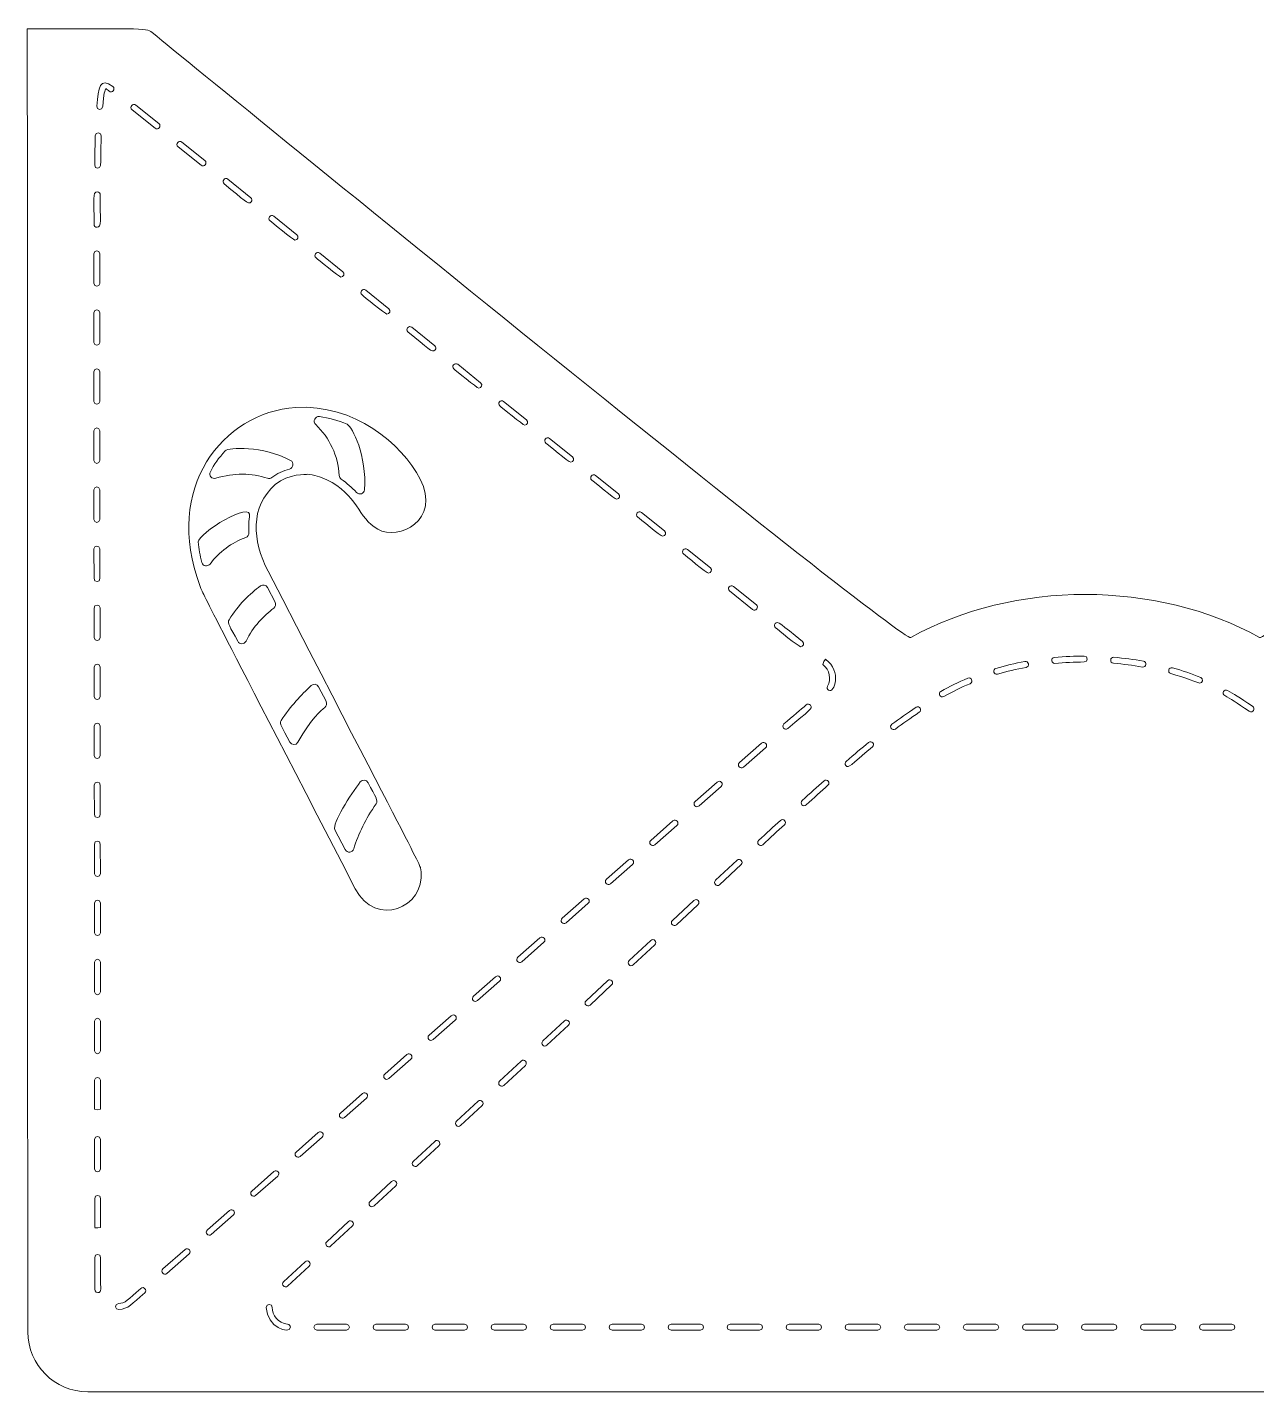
# Model space of a CAD drawing. Header units: inches. Extents: x 0.9 to 13, y 0.4 to 9.7.
# Drawn here: x 8.035 to 10.908, y 4.107 to 7.296 of the extents above; entities that cross this region are included whole.
import ezdxf

# ---------------------------------------------------------------- set-up
doc = ezdxf.new("R2010")
doc.units = ezdxf.units.IN
doc.header["$MEASUREMENT"] = 0
doc.layers.add('_U+0421_U+043B_U+043E_U+0439 1', color=7, linetype='Continuous')

msp = doc.modelspace()

# ---------------------------------------------------------------- linework, layer by layer
at = {"layer": '_U+0421_U+043B_U+043E_U+0439 1', "color": 12, "lineweight": 9, "true_color": 0xe30613}
msp.add_open_spline([(12.9785, 7.2925), (12.9785, 7.2925), (12.9778, 4.5053), (12.9773, 4.2468), (12.9772, 4.1695), (12.9145, 4.107), (12.8372, 4.107), (12.8372, 4.107), (8.1764, 4.107), (8.1764, 4.107), (8.0991, 4.107), (8.0365, 4.1695), (8.0363, 4.2468), (8.0359, 4.5053), (8.0352, 7.2925), (8.0352, 7.2925), (8.3223, 7.2925), (8.3118, 7.2962), (8.3299, 7.2815), (8.4927, 7.1487), (10.0772, 5.8572), (10.0998, 5.8699), (10.3395, 6.0042), (10.6751, 6.0039), (10.9144, 5.8699), (10.9371, 5.8572), (12.5216, 7.1487), (12.6844, 7.2815), (12.7026, 7.2963), (12.6925, 7.2925), (12.9785, 7.2925)], degree=3, knots=[0, 0, 0, 0, 1, 1, 1, 2, 2, 2, 3, 3, 3, 4, 4, 4, 5, 5, 5, 6, 6, 6, 7, 7, 7, 8, 8, 8, 9, 9, 9, 10, 10, 10, 10], dxfattribs=at)
at = {"layer": '_U+0421_U+043B_U+043E_U+0439 1', "color": 7, "lineweight": 9, "true_color": 0xffffff}
for points, knots in [([(8.1975, 7.1119), (8.1968, 7.1028), (8.2106, 7.1017), (8.2113, 7.1108), (8.2137, 7.1413), (8.2168, 7.1503), (8.2183, 7.153), (8.2202, 7.1519), (8.2246, 7.1483), (8.2263, 7.1469), (8.2334, 7.1411), (8.2422, 7.1519), (8.2351, 7.1576), (8.2052, 7.1817), (8.2009, 7.1556), (8.1975, 7.1119)], [0, 0, 0, 0, 1, 1, 1, 2, 2, 2, 3, 3, 3, 4, 4, 4, 5, 5, 5, 5]), ([(8.2888, 7.1144), (8.2817, 7.1201), (8.2729, 7.1093), (8.2801, 7.1036), (8.2801, 7.1036), (8.3338, 7.0603), (8.3338, 7.0603), (8.3409, 7.0545), (8.3497, 7.0654), (8.3425, 7.0711), (8.3425, 7.0711), (8.2888, 7.1144), (8.2888, 7.1144)], [0, 0, 0, 0, 1, 1, 1, 2, 2, 2, 3, 3, 3, 4, 4, 4, 4]), ([(8.1941, 7.0428), (8.1935, 7.0231), (8.193, 7.0002), (8.1926, 6.9738), (8.1924, 6.9646), (8.2063, 6.9644), (8.2065, 6.9736), (8.2069, 6.9999), (8.2074, 7.0227), (8.208, 7.0424), (8.2083, 7.0516), (8.1944, 7.052), (8.1941, 7.0428)], [0, 0, 0, 0, 1, 1, 1, 2, 2, 2, 3, 3, 3, 4, 4, 4, 4]), ([(8.4413, 6.9738), (8.4484, 6.968), (8.4571, 6.9788), (8.45, 6.9846), (8.45, 6.9846), (8.3963, 7.0278), (8.3963, 7.0278), (8.3891, 7.0336), (8.3804, 7.0228), (8.3875, 7.017), (8.3875, 7.017), (8.4413, 6.9738), (8.4413, 6.9738)], [0, 0, 0, 0, 1, 1, 1, 2, 2, 2, 3, 3, 3, 4, 4, 4, 4]), ([(8.5585, 6.8882), (8.5609, 6.8912), (8.5604, 6.8956), (8.5574, 6.898), (8.5574, 6.898), (8.5037, 6.9413), (8.5037, 6.9413), (8.4968, 6.9468), (8.488, 6.9361), (8.4954, 6.9301), (8.5412, 6.8932), (8.5517, 6.8798), (8.5585, 6.8882)], [0, 0, 0, 0, 1, 1, 1, 2, 2, 2, 3, 3, 3, 4, 4, 4, 4]), ([(8.1987, 6.9117), (8.1867, 6.9118), (8.1915, 6.8929), (8.1912, 6.8358), (8.1912, 6.832), (8.1943, 6.8288), (8.1981, 6.8288), (8.2098, 6.8288), (8.205, 6.8458), (8.2056, 6.9047), (8.2056, 6.9085), (8.2026, 6.9116), (8.1987, 6.9117)], [0, 0, 0, 0, 1, 1, 1, 2, 2, 2, 3, 3, 3, 4, 4, 4, 4]), ([(8.6605, 6.7991), (8.667, 6.7991), (8.67, 6.8073), (8.6649, 6.8115), (8.6649, 6.8115), (8.6112, 6.8547), (8.6112, 6.8547), (8.604, 6.8605), (8.5953, 6.8497), (8.6024, 6.8439), (8.6056, 6.8414), (8.6565, 6.7991), (8.6605, 6.7991)], [0, 0, 0, 0, 1, 1, 1, 2, 2, 2, 3, 3, 3, 4, 4, 4, 4]), ([(8.2048, 6.7668), (8.2048, 6.776), (8.1909, 6.776), (8.1909, 6.7668), (8.1909, 6.7668), (8.1907, 6.6979), (8.1907, 6.6979), (8.1907, 6.6887), (8.2045, 6.6887), (8.2046, 6.6978), (8.2046, 6.6978), (8.2048, 6.7668), (8.2048, 6.7668)], [0, 0, 0, 0, 1, 1, 1, 2, 2, 2, 3, 3, 3, 4, 4, 4, 4]), ([(8.7679, 6.7125), (8.7744, 6.7125), (8.7774, 6.7208), (8.7723, 6.7249), (8.7723, 6.7249), (8.7186, 6.7682), (8.7186, 6.7682), (8.7114, 6.7739), (8.7027, 6.7631), (8.7099, 6.7573), (8.713, 6.7548), (8.764, 6.7125), (8.7679, 6.7125)], [0, 0, 0, 0, 1, 1, 1, 2, 2, 2, 3, 3, 3, 4, 4, 4, 4]), ([(8.8754, 6.626), (8.8819, 6.626), (8.8848, 6.6342), (8.8797, 6.6383), (8.8797, 6.6383), (8.826, 6.6816), (8.826, 6.6816), (8.8189, 6.6874), (8.8101, 6.6766), (8.8173, 6.6708), (8.8204, 6.6683), (8.8714, 6.626), (8.8754, 6.626)], [0, 0, 0, 0, 1, 1, 1, 2, 2, 2, 3, 3, 3, 4, 4, 4, 4]), ([(8.1906, 6.6289), (8.1906, 6.6289), (8.1905, 6.5599), (8.1905, 6.5599), (8.1905, 6.5507), (8.2044, 6.5507), (8.2044, 6.5599), (8.2044, 6.5599), (8.2045, 6.6289), (8.2045, 6.6289), (8.2045, 6.638), (8.1906, 6.6381), (8.1906, 6.6289)], [0, 0, 0, 0, 1, 1, 1, 2, 2, 2, 3, 3, 3, 4, 4, 4, 4]), ([(8.9882, 6.542), (8.9906, 6.545), (8.9901, 6.5493), (8.9871, 6.5517), (8.9871, 6.5517), (8.9334, 6.595), (8.9334, 6.595), (8.9263, 6.6008), (8.9176, 6.59), (8.9247, 6.5842), (8.9709, 6.547), (8.9814, 6.5336), (8.9882, 6.542)], [0, 0, 0, 0, 1, 1, 1, 2, 2, 2, 3, 3, 3, 4, 4, 4, 4]), ([(9.0902, 6.4528), (9.0967, 6.4528), (9.0996, 6.4611), (9.0945, 6.4652), (9.0945, 6.4652), (9.0408, 6.5085), (9.0408, 6.5085), (9.0337, 6.5142), (9.025, 6.5034), (9.0321, 6.4977), (9.0352, 6.4951), (9.0862, 6.4528), (9.0902, 6.4528)], [0, 0, 0, 0, 1, 1, 1, 2, 2, 2, 3, 3, 3, 4, 4, 4, 4]), ([(8.2045, 6.4219), (8.2045, 6.4219), (8.2044, 6.4909), (8.2044, 6.4909), (8.2044, 6.5001), (8.1905, 6.5001), (8.1905, 6.4909), (8.1905, 6.4909), (8.1906, 6.4219), (8.1906, 6.4219), (8.1906, 6.4127), (8.2045, 6.4127), (8.2045, 6.4219)], [0, 0, 0, 0, 1, 1, 1, 2, 2, 2, 3, 3, 3, 4, 4, 4, 4]), ([(8.8016, 5.2827), (8.4547, 5.9548), (8.4474, 5.9669), (8.4382, 5.9918), (8.354, 6.2188), (8.4899, 6.3954), (8.6624, 6.4077), (8.7987, 6.4161), (8.9103, 6.3234), (8.9532, 6.2403), (9.0027, 6.1443), (8.9024, 6.0947), (8.8539, 6.1231), (8.8076, 6.1487), (8.8069, 6.2054), (8.7348, 6.2384), (8.7203, 6.2458), (8.705, 6.2507), (8.6897, 6.2514), (8.6881, 6.2505), (8.6457, 6.2542), (8.6147, 6.2276), (8.5552, 6.1753), (8.5607, 6.0969), (8.5977, 6.0251), (8.9767, 5.2901), (8.9524, 5.3416), (8.9552, 5.3235), (8.9652, 5.2386), (8.849, 5.1909), (8.8016, 5.2827)], [0, 0, 0, 0, 1, 1, 1, 2, 2, 2, 3, 3, 3, 4, 4, 4, 5, 5, 5, 6, 6, 6, 7, 7, 7, 8, 8, 8, 9, 9, 9, 10, 10, 10, 10]), ([(9.1975, 6.3663), (9.204, 6.3663), (9.207, 6.3745), (9.2019, 6.3786), (9.2019, 6.3786), (9.1482, 6.4219), (9.1482, 6.4219), (9.141, 6.4277), (9.1324, 6.4168), (9.1395, 6.4111), (9.1426, 6.4086), (9.1936, 6.3663), (9.1975, 6.3663)], [0, 0, 0, 0, 1, 1, 1, 2, 2, 2, 3, 3, 3, 4, 4, 4, 4]), ([(8.7091, 6.3676), (8.7413, 6.3368), (8.7615, 6.2953), (8.7641, 6.2484), (8.7643, 6.245), (8.766, 6.242), (8.7688, 6.2401), (8.7816, 6.2314), (8.794, 6.2205), (8.8043, 6.2092), (8.8107, 6.2021), (8.8226, 6.2059), (8.8233, 6.2155), (8.8289, 6.2934), (8.7945, 6.3631), (8.7824, 6.3683), (8.7614, 6.3773), (8.7395, 6.3833), (8.7178, 6.3863), (8.7073, 6.3877), (8.7015, 6.3748), (8.7091, 6.3676)], [0, 0, 0, 0, 1, 1, 1, 2, 2, 2, 3, 3, 3, 4, 4, 4, 5, 5, 5, 6, 6, 6, 7, 7, 7, 7]), ([(8.1907, 6.2839), (8.1907, 6.2839), (8.1906, 6.3529), (8.1906, 6.3529), (8.1906, 6.3621), (8.2045, 6.3621), (8.2045, 6.3529), (8.2045, 6.3529), (8.2046, 6.2839), (8.2046, 6.2839), (8.2046, 6.2748), (8.1907, 6.2747), (8.1907, 6.2839)], [0, 0, 0, 0, 1, 1, 1, 2, 2, 2, 3, 3, 3, 4, 4, 4, 4]), ([(8.4759, 6.2421), (8.518, 6.2552), (8.5595, 6.2548), (8.5964, 6.2421), (8.5998, 6.241), (8.6035, 6.2416), (8.6064, 6.2438), (8.6184, 6.2528), (8.6329, 6.2595), (8.6481, 6.2638), (8.6576, 6.2666), (8.6589, 6.2793), (8.6502, 6.2839), (8.5851, 6.3187), (8.5054, 6.3148), (8.4974, 6.3061), (8.4827, 6.29), (8.4715, 6.274), (8.4629, 6.2575), (8.4584, 6.2488), (8.4665, 6.2392), (8.4759, 6.2421)], [0, 0, 0, 0, 1, 1, 1, 2, 2, 2, 3, 3, 3, 4, 4, 4, 5, 5, 5, 6, 6, 6, 7, 7, 7, 7]), ([(9.3049, 6.2797), (9.3114, 6.2797), (9.3144, 6.288), (9.3093, 6.2921), (9.3093, 6.2921), (9.2556, 6.3353), (9.2556, 6.3353), (9.2484, 6.3411), (9.2398, 6.3303), (9.2469, 6.3245), (9.25, 6.322), (9.3009, 6.2797), (9.3049, 6.2797)], [0, 0, 0, 0, 1, 1, 1, 2, 2, 2, 3, 3, 3, 4, 4, 4, 4]), ([(9.4123, 6.1932), (9.4188, 6.1932), (9.4217, 6.2014), (9.4166, 6.2055), (9.4166, 6.2055), (9.3629, 6.2488), (9.3629, 6.2488), (9.3558, 6.2546), (9.3471, 6.2437), (9.3542, 6.238), (9.3573, 6.2355), (9.4083, 6.1932), (9.4123, 6.1932)], [0, 0, 0, 0, 1, 1, 1, 2, 2, 2, 3, 3, 3, 4, 4, 4, 4]), ([(8.2048, 6.1459), (8.2048, 6.1459), (8.2047, 6.2149), (8.2047, 6.2149), (8.2047, 6.2242), (8.1908, 6.2241), (8.1908, 6.2149), (8.1908, 6.2149), (8.1909, 6.1459), (8.1909, 6.1459), (8.1909, 6.1367), (8.2048, 6.1368), (8.2048, 6.1459)], [0, 0, 0, 0, 1, 1, 1, 2, 2, 2, 3, 3, 3, 4, 4, 4, 4]), ([(8.5457, 6.1039), (8.5502, 6.1056), (8.5532, 6.1098), (8.5529, 6.1146), (8.5522, 6.1238), (8.5519, 6.1371), (8.5547, 6.1517), (8.5626, 6.1935), (8.4329, 6.1124), (8.4348, 6.0932), (8.4363, 6.0775), (8.4388, 6.0616), (8.4429, 6.0455), (8.4452, 6.0367), (8.4566, 6.0345), (8.4621, 6.0417), (8.4838, 6.0701), (8.5123, 6.0915), (8.5457, 6.1039)], [0, 0, 0, 0, 1, 1, 1, 2, 2, 2, 3, 3, 3, 4, 4, 4, 5, 5, 5, 6, 6, 6, 6]), ([(9.5196, 6.1067), (9.5261, 6.1067), (9.5291, 6.1149), (9.524, 6.119), (9.524, 6.119), (9.4703, 6.1623), (9.4703, 6.1623), (9.4632, 6.168), (9.4544, 6.1572), (9.4616, 6.1515), (9.4647, 6.149), (9.5156, 6.1067), (9.5196, 6.1067)], [0, 0, 0, 0, 1, 1, 1, 2, 2, 2, 3, 3, 3, 4, 4, 4, 4]), ([(8.205, 6.0079), (8.205, 6.0079), (8.2048, 6.0769), (8.2048, 6.0769), (8.2048, 6.0862), (8.191, 6.0859), (8.191, 6.0769), (8.191, 6.0769), (8.1911, 6.0079), (8.1911, 6.0079), (8.1911, 5.9987), (8.205, 5.9988), (8.205, 6.0079)], [0, 0, 0, 0, 1, 1, 1, 2, 2, 2, 3, 3, 3, 4, 4, 4, 4]), ([(9.6269, 6.0203), (9.6335, 6.0203), (9.6364, 6.0285), (9.6313, 6.0327), (9.6313, 6.0327), (9.5776, 6.0758), (9.5776, 6.0758), (9.5705, 6.0816), (9.5618, 6.0708), (9.5689, 6.065), (9.5721, 6.0625), (9.623, 6.0203), (9.6269, 6.0203)], [0, 0, 0, 0, 1, 1, 1, 2, 2, 2, 3, 3, 3, 4, 4, 4, 4]), ([(8.6141, 5.9522), (8.6141, 5.9522), (8.5962, 5.9869), (8.5962, 5.9869), (8.5931, 5.9928), (8.5854, 5.9946), (8.58, 5.9906), (8.5553, 5.9725), (8.5282, 5.9464), (8.5068, 5.9116), (8.5017, 5.9034), (8.5086, 5.8965), (8.5268, 5.8612), (8.5309, 5.8532), (8.5422, 5.8536), (8.5462, 5.8617), (8.563, 5.8959), (8.5879, 5.9207), (8.611, 5.9386), (8.6152, 5.9418), (8.6165, 5.9475), (8.6141, 5.9522)], [0, 0, 0, 0, 1, 1, 1, 2, 2, 2, 3, 3, 3, 4, 4, 4, 5, 5, 5, 6, 6, 6, 7, 7, 7, 7]), ([(9.73, 5.9356), (9.7372, 5.9298), (9.7458, 5.9407), (9.7387, 5.9464), (9.7387, 5.9464), (9.685, 5.9895), (9.685, 5.9895), (9.6778, 5.9952), (9.6691, 5.9844), (9.6763, 5.9787), (9.6763, 5.9787), (9.73, 5.9356), (9.73, 5.9356)], [0, 0, 0, 0, 1, 1, 1, 2, 2, 2, 3, 3, 3, 4, 4, 4, 4]), ([(8.2052, 5.87), (8.2052, 5.87), (8.2051, 5.939), (8.2051, 5.939), (8.205, 5.9483), (8.1912, 5.9478), (8.1912, 5.9389), (8.1912, 5.9389), (8.1913, 5.8699), (8.1913, 5.8699), (8.1913, 5.8607), (8.2052, 5.8608), (8.2052, 5.87)], [0, 0, 0, 0, 1, 1, 1, 2, 2, 2, 3, 3, 3, 4, 4, 4, 4]), ([(9.842, 5.8483), (9.8485, 5.8483), (9.8514, 5.8567), (9.8463, 5.8607), (9.7954, 5.9007), (9.7893, 5.9107), (9.7827, 5.9023), (9.7803, 5.8993), (9.7807, 5.895), (9.7838, 5.8926), (9.7868, 5.8901), (9.838, 5.8483), (9.842, 5.8483)], [0, 0, 0, 0, 1, 1, 1, 2, 2, 2, 3, 3, 3, 4, 4, 4, 4]), ([(8.2054, 5.732), (8.2054, 5.732), (8.2053, 5.801), (8.2053, 5.801), (8.2053, 5.8101), (8.1914, 5.8101), (8.1914, 5.8009), (8.1914, 5.8009), (8.1915, 5.7319), (8.1915, 5.7319), (8.1915, 5.7227), (8.2054, 5.7228), (8.2054, 5.732)], [0, 0, 0, 0, 1, 1, 1, 2, 2, 2, 3, 3, 3, 4, 4, 4, 4]), ([(9.901, 5.8188), (9.901, 5.8188), (9.9005, 5.8192), (9.9005, 5.8192), (9.9005, 5.8192), (9.8964, 5.8136), (9.8964, 5.8136), (9.8964, 5.8136), (9.8938, 5.8068), (9.8938, 5.8068), (9.9108, 5.7945), (9.9142, 5.7723), (9.9049, 5.756), (9.903, 5.7527), (9.9041, 5.7484), (9.9075, 5.7465), (9.9214, 5.7386), (9.939, 5.7912), (9.901, 5.8188)], [0, 0, 0, 0, 1, 1, 1, 2, 2, 2, 3, 3, 3, 4, 4, 4, 5, 5, 5, 6, 6, 6, 6]), ([(10.3023, 5.7845), (10.3237, 5.7907), (10.3461, 5.796), (10.3688, 5.8002), (10.3778, 5.8019), (10.3752, 5.8156), (10.3662, 5.8139), (10.3431, 5.8096), (10.3203, 5.8042), (10.2985, 5.7978), (10.2896, 5.7953), (10.2935, 5.7819), (10.3023, 5.7845)], [0, 0, 0, 0, 1, 1, 1, 2, 2, 2, 3, 3, 3, 4, 4, 4, 4]), ([(10.4364, 5.8095), (10.459, 5.8116), (10.4819, 5.8126), (10.5047, 5.8127), (10.5138, 5.8127), (10.5138, 5.8266), (10.5047, 5.8266), (10.4841, 5.8266), (10.4594, 5.8255), (10.4352, 5.8233), (10.426, 5.8225), (10.4273, 5.8086), (10.4364, 5.8095)], [0, 0, 0, 0, 1, 1, 1, 2, 2, 2, 3, 3, 3, 4, 4, 4, 4]), ([(10.573, 5.8099), (10.5958, 5.8079), (10.6186, 5.8049), (10.6407, 5.801), (10.6497, 5.7994), (10.6522, 5.8131), (10.6431, 5.8147), (10.6206, 5.8187), (10.5974, 5.8217), (10.5741, 5.8237), (10.5651, 5.8246), (10.5637, 5.8107), (10.573, 5.8099)], [0, 0, 0, 0, 1, 1, 1, 2, 2, 2, 3, 3, 3, 4, 4, 4, 4]), ([(10.2327, 5.7748), (10.2107, 5.7657), (10.1896, 5.7554), (10.17, 5.7441), (10.1621, 5.7395), (10.1689, 5.7274), (10.1769, 5.732), (10.196, 5.743), (10.2166, 5.7531), (10.238, 5.762), (10.2464, 5.7655), (10.2412, 5.7783), (10.2327, 5.7748)], [0, 0, 0, 0, 1, 1, 1, 2, 2, 2, 3, 3, 3, 4, 4, 4, 4]), ([(10.7072, 5.7857), (10.738, 5.777), (10.7743, 5.7631), (10.7743, 5.7631), (10.7819, 5.7631), (10.784, 5.7736), (10.777, 5.7765), (10.756, 5.785), (10.7338, 5.7926), (10.711, 5.7991), (10.7023, 5.8016), (10.6983, 5.7882), (10.7072, 5.7857)], [0, 0, 0, 0, 1, 1, 1, 2, 2, 2, 3, 3, 3, 4, 4, 4, 4]), ([(8.7158, 5.7548), (8.7125, 5.7612), (8.704, 5.7627), (8.6987, 5.7577), (8.6752, 5.7358), (8.6502, 5.7094), (8.6284, 5.6761), (8.623, 5.6678), (8.6302, 5.6605), (8.6484, 5.6254), (8.6523, 5.6177), (8.6632, 5.6175), (8.6673, 5.625), (8.7327, 5.7425), (8.7533, 5.682), (8.7158, 5.7548)], [0, 0, 0, 0, 1, 1, 1, 2, 2, 2, 3, 3, 3, 4, 4, 4, 5, 5, 5, 5]), ([(10.8983, 5.7092), (10.8665, 5.7304), (10.8543, 5.7381), (10.8399, 5.7462), (10.8319, 5.7508), (10.8251, 5.7387), (10.8331, 5.7342), (10.8469, 5.7263), (10.8587, 5.719), (10.8906, 5.6976), (10.8983, 5.6925), (10.906, 5.704), (10.8983, 5.7092)], [0, 0, 0, 0, 1, 1, 1, 2, 2, 2, 3, 3, 3, 4, 4, 4, 4]), ([(9.8652, 5.7116), (9.8627, 5.7146), (9.8583, 5.7149), (9.8554, 5.7125), (9.8417, 5.701), (9.8247, 5.6864), (9.8031, 5.6678), (9.7961, 5.6618), (9.8052, 5.6513), (9.8122, 5.6573), (9.8617, 5.7), (9.872, 5.7035), (9.8652, 5.7116)], [0, 0, 0, 0, 1, 1, 1, 2, 2, 2, 3, 3, 3, 4, 4, 4, 4]), ([(10.1118, 5.7068), (10.0907, 5.6927), (10.0728, 5.6801), (10.0554, 5.6672), (10.048, 5.6617), (10.0563, 5.6506), (10.0637, 5.656), (10.0809, 5.6688), (10.0987, 5.6813), (10.1195, 5.6952), (10.1271, 5.7003), (10.1193, 5.7119), (10.1118, 5.7068)], [0, 0, 0, 0, 1, 1, 1, 2, 2, 2, 3, 3, 3, 4, 4, 4, 4]), ([(8.2056, 5.594), (8.2056, 5.594), (8.2055, 5.663), (8.2055, 5.663), (8.2055, 5.6722), (8.1916, 5.6721), (8.1916, 5.6629), (8.1916, 5.6629), (8.1917, 5.5939), (8.1917, 5.5939), (8.1917, 5.5847), (8.2056, 5.5848), (8.2056, 5.594)], [0, 0, 0, 0, 1, 1, 1, 2, 2, 2, 3, 3, 3, 4, 4, 4, 4]), ([(9.7083, 5.5669), (9.7083, 5.5669), (9.7602, 5.6122), (9.7602, 5.6122), (9.7671, 5.6182), (9.758, 5.6287), (9.7511, 5.6226), (9.7511, 5.6226), (9.6992, 5.5774), (9.6992, 5.5774), (9.6923, 5.5713), (9.7015, 5.5609), (9.7083, 5.5669)], [0, 0, 0, 0, 1, 1, 1, 2, 2, 2, 3, 3, 3, 4, 4, 4, 4]), ([(10.0099, 5.6141), (10.017, 5.6199), (10.0082, 5.6307), (10.0011, 5.6248), (9.985, 5.6117), (9.9678, 5.5972), (9.9484, 5.5804), (9.9455, 5.5779), (9.9452, 5.5735), (9.9477, 5.5707), (9.9546, 5.5628), (9.9575, 5.5713), (10.0099, 5.6141)], [0, 0, 0, 0, 1, 1, 1, 2, 2, 2, 3, 3, 3, 4, 4, 4, 4]), ([(8.2058, 5.456), (8.2058, 5.456), (8.2057, 5.525), (8.2057, 5.525), (8.2057, 5.5342), (8.1918, 5.5341), (8.1918, 5.5249), (8.1918, 5.5249), (8.1919, 5.4559), (8.1919, 5.4559), (8.1919, 5.4467), (8.2058, 5.4468), (8.2058, 5.456)], [0, 0, 0, 0, 1, 1, 1, 2, 2, 2, 3, 3, 3, 4, 4, 4, 4]), ([(8.7978, 5.376), (8.8087, 5.4104), (8.8263, 5.4471), (8.8503, 5.4812), (8.8562, 5.4895), (8.8487, 5.497), (8.8314, 5.5305), (8.8278, 5.5376), (8.8181, 5.5384), (8.8132, 5.5322), (8.7912, 5.5039), (8.7468, 5.4345), (8.7539, 5.4207), (8.7539, 5.4207), (8.7779, 5.3741), (8.7779, 5.3741), (8.7824, 5.3655), (8.7949, 5.3668), (8.7978, 5.376)], [0, 0, 0, 0, 1, 1, 1, 2, 2, 2, 3, 3, 3, 4, 4, 4, 5, 5, 5, 6, 6, 6, 6]), ([(9.6047, 5.4761), (9.6047, 5.4761), (9.6565, 5.5216), (9.6565, 5.5216), (9.6634, 5.5276), (9.6543, 5.5381), (9.6474, 5.532), (9.6474, 5.532), (9.5956, 5.4866), (9.5956, 5.4866), (9.5887, 5.4805), (9.5979, 5.4701), (9.6047, 5.4761)], [0, 0, 0, 0, 1, 1, 1, 2, 2, 2, 3, 3, 3, 4, 4, 4, 4]), ([(9.8968, 5.535), (9.8811, 5.5209), (9.8641, 5.5057), (9.8457, 5.4889), (9.8389, 5.4827), (9.8483, 5.4725), (9.855, 5.4786), (9.8734, 5.4953), (9.8904, 5.5106), (9.906, 5.5246), (9.9129, 5.5307), (9.9037, 5.5411), (9.8968, 5.535)], [0, 0, 0, 0, 1, 1, 1, 2, 2, 2, 3, 3, 3, 4, 4, 4, 4]), ([(9.5012, 5.3852), (9.5012, 5.3852), (9.553, 5.4307), (9.553, 5.4307), (9.5598, 5.4367), (9.5507, 5.4472), (9.5438, 5.4411), (9.5438, 5.4411), (9.492, 5.3957), (9.492, 5.3957), (9.4851, 5.3896), (9.4943, 5.3792), (9.5012, 5.3852)], [0, 0, 0, 0, 1, 1, 1, 2, 2, 2, 3, 3, 3, 4, 4, 4, 4]), ([(9.7949, 5.4425), (9.779, 5.4279), (9.7622, 5.4124), (9.7442, 5.3959), (9.7375, 5.3897), (9.7469, 5.3795), (9.7537, 5.3857), (9.7716, 5.4022), (9.7884, 5.4177), (9.8043, 5.4323), (9.811, 5.4385), (9.8016, 5.4487), (9.7949, 5.4425)], [0, 0, 0, 0, 1, 1, 1, 2, 2, 2, 3, 3, 3, 4, 4, 4, 4]), ([(8.2059, 5.318), (8.2059, 5.318), (8.2058, 5.387), (8.2058, 5.387), (8.2058, 5.3962), (8.1919, 5.3961), (8.1919, 5.3869), (8.1919, 5.3869), (8.192, 5.3179), (8.192, 5.3179), (8.192, 5.3088), (8.2059, 5.3088), (8.2059, 5.318)], [0, 0, 0, 0, 1, 1, 1, 2, 2, 2, 3, 3, 3, 4, 4, 4, 4]), ([(9.3976, 5.2942), (9.3976, 5.2942), (9.4494, 5.3397), (9.4494, 5.3397), (9.4563, 5.3458), (9.4471, 5.3562), (9.4402, 5.3502), (9.4402, 5.3502), (9.3884, 5.3047), (9.3884, 5.3047), (9.3816, 5.2986), (9.3907, 5.2882), (9.3976, 5.2942)], [0, 0, 0, 0, 1, 1, 1, 2, 2, 2, 3, 3, 3, 4, 4, 4, 4]), ([(9.6937, 5.3492), (9.6937, 5.3492), (9.6432, 5.3024), (9.6432, 5.3024), (9.6365, 5.2962), (9.6459, 5.286), (9.6527, 5.2922), (9.6527, 5.2922), (9.7032, 5.339), (9.7032, 5.339), (9.7099, 5.3453), (9.7004, 5.3555), (9.6937, 5.3492)], [0, 0, 0, 0, 1, 1, 1, 2, 2, 2, 3, 3, 3, 4, 4, 4, 4]), ([(9.294, 5.2032), (9.294, 5.2032), (9.3458, 5.2487), (9.3458, 5.2487), (9.3528, 5.2548), (9.3435, 5.2652), (9.3367, 5.2591), (9.3367, 5.2591), (9.2849, 5.2136), (9.2849, 5.2136), (9.278, 5.2076), (9.2871, 5.1971), (9.294, 5.2032)], [0, 0, 0, 0, 1, 1, 1, 2, 2, 2, 3, 3, 3, 4, 4, 4, 4]), ([(8.2061, 5.18), (8.2061, 5.18), (8.206, 5.249), (8.206, 5.249), (8.206, 5.2582), (8.1921, 5.2581), (8.1921, 5.2489), (8.1921, 5.2489), (8.1922, 5.1799), (8.1922, 5.1799), (8.1922, 5.1708), (8.2061, 5.1708), (8.2061, 5.18)], [0, 0, 0, 0, 1, 1, 1, 2, 2, 2, 3, 3, 3, 4, 4, 4, 4]), ([(9.5928, 5.2555), (9.5928, 5.2555), (9.5424, 5.2086), (9.5424, 5.2086), (9.5356, 5.2024), (9.5451, 5.1922), (9.5518, 5.1985), (9.5518, 5.1985), (9.6023, 5.2454), (9.6023, 5.2454), (9.609, 5.2516), (9.5995, 5.2618), (9.5928, 5.2555)], [0, 0, 0, 0, 1, 1, 1, 2, 2, 2, 3, 3, 3, 4, 4, 4, 4]), ([(9.1905, 5.1121), (9.1905, 5.1121), (9.2423, 5.1576), (9.2423, 5.1576), (9.2492, 5.1637), (9.24, 5.1741), (9.2331, 5.1681), (9.2331, 5.1681), (9.1813, 5.1225), (9.1813, 5.1225), (9.1744, 5.1165), (9.1836, 5.1061), (9.1905, 5.1121)], [0, 0, 0, 0, 1, 1, 1, 2, 2, 2, 3, 3, 3, 4, 4, 4, 4]), ([(9.4919, 5.1617), (9.4919, 5.1617), (9.4415, 5.1147), (9.4415, 5.1147), (9.4348, 5.1085), (9.4443, 5.0983), (9.451, 5.1046), (9.451, 5.1046), (9.5014, 5.1515), (9.5014, 5.1515), (9.5081, 5.1578), (9.4987, 5.168), (9.4919, 5.1617)], [0, 0, 0, 0, 1, 1, 1, 2, 2, 2, 3, 3, 3, 4, 4, 4, 4]), ([(8.2062, 5.0419), (8.2062, 5.0419), (8.2061, 5.1109), (8.2061, 5.1109), (8.2061, 5.1201), (8.1922, 5.1201), (8.1922, 5.1109), (8.1922, 5.1109), (8.1923, 5.0419), (8.1923, 5.0419), (8.1923, 5.0328), (8.2062, 5.0327), (8.2062, 5.0419)], [0, 0, 0, 0, 1, 1, 1, 2, 2, 2, 3, 3, 3, 4, 4, 4, 4]), ([(9.0869, 5.0211), (9.0869, 5.0211), (9.1387, 5.0666), (9.1387, 5.0666), (9.1456, 5.0726), (9.1364, 5.0831), (9.1295, 5.077), (9.1295, 5.077), (9.0777, 5.0315), (9.0777, 5.0315), (9.0708, 5.0255), (9.08, 5.015), (9.0869, 5.0211)], [0, 0, 0, 0, 1, 1, 1, 2, 2, 2, 3, 3, 3, 4, 4, 4, 4]), ([(9.3911, 5.0678), (9.3911, 5.0678), (9.3407, 5.0208), (9.3407, 5.0208), (9.334, 5.0146), (9.3434, 5.0044), (9.3502, 5.0107), (9.3502, 5.0107), (9.4006, 5.0577), (9.4006, 5.0577), (9.4073, 5.0639), (9.3978, 5.0741), (9.3911, 5.0678)], [0, 0, 0, 0, 1, 1, 1, 2, 2, 2, 3, 3, 3, 4, 4, 4, 4]), ([(8.2063, 4.9039), (8.2063, 4.9039), (8.2062, 4.9729), (8.2062, 4.9729), (8.2062, 4.9821), (8.1923, 4.9821), (8.1923, 4.9729), (8.1923, 4.9729), (8.1924, 4.9039), (8.1924, 4.9039), (8.1924, 4.8948), (8.2063, 4.8947), (8.2063, 4.9039)], [0, 0, 0, 0, 1, 1, 1, 2, 2, 2, 3, 3, 3, 4, 4, 4, 4]), ([(8.9833, 4.93), (8.9833, 4.93), (9.0351, 4.9755), (9.0351, 4.9755), (9.042, 4.9816), (9.0328, 4.992), (9.0259, 4.9859), (9.0259, 4.9859), (8.9741, 4.9404), (8.9741, 4.9404), (8.9672, 4.9343), (8.9764, 4.9239), (8.9833, 4.93)], [0, 0, 0, 0, 1, 1, 1, 2, 2, 2, 3, 3, 3, 4, 4, 4, 4]), ([(9.2903, 4.9739), (9.2903, 4.9739), (9.2398, 4.9269), (9.2398, 4.9269), (9.2331, 4.9207), (9.2426, 4.9105), (9.2493, 4.9168), (9.2493, 4.9168), (9.2997, 4.9637), (9.2997, 4.9637), (9.3064, 4.97), (9.297, 4.9801), (9.2903, 4.9739)], [0, 0, 0, 0, 1, 1, 1, 2, 2, 2, 3, 3, 3, 4, 4, 4, 4]), ([(8.9223, 4.8949), (8.9223, 4.8949), (8.8705, 4.8493), (8.8705, 4.8493), (8.8636, 4.8433), (8.8728, 4.8328), (8.8797, 4.8389), (8.8797, 4.8389), (8.9315, 4.8844), (8.9315, 4.8844), (8.9384, 4.8905), (8.9292, 4.9009), (8.9223, 4.8949)], [0, 0, 0, 0, 1, 1, 1, 2, 2, 2, 3, 3, 3, 4, 4, 4, 4]), ([(9.1894, 4.88), (9.1894, 4.88), (9.1389, 4.833), (9.1389, 4.833), (9.1322, 4.8268), (9.1417, 4.8167), (9.1484, 4.8229), (9.1484, 4.8229), (9.1989, 4.8698), (9.1989, 4.8698), (9.2056, 4.8761), (9.1961, 4.8862), (9.1894, 4.88)], [0, 0, 0, 0, 1, 1, 1, 2, 2, 2, 3, 3, 3, 4, 4, 4, 4]), ([(8.2064, 4.7672), (8.2064, 4.7672), (8.2063, 4.8349), (8.2063, 4.8349), (8.2063, 4.8441), (8.1924, 4.8441), (8.1924, 4.8349), (8.1924, 4.8349), (8.1925, 4.7672), (8.1925, 4.7672), (8.1925, 4.7672), (8.1994, 4.7659), (8.1994, 4.7659), (8.1994, 4.7659), (8.2064, 4.7672), (8.2064, 4.7672)], [0, 0, 0, 0, 1, 1, 1, 2, 2, 2, 3, 3, 3, 4, 4, 4, 5, 5, 5, 5]), ([(8.8187, 4.8038), (8.8187, 4.8038), (8.7669, 4.7582), (8.7669, 4.7582), (8.76, 4.7522), (8.7692, 4.7418), (8.776, 4.7478), (8.776, 4.7478), (8.8278, 4.7933), (8.8278, 4.7933), (8.8347, 4.7994), (8.8256, 4.8099), (8.8187, 4.8038)], [0, 0, 0, 0, 1, 1, 1, 2, 2, 2, 3, 3, 3, 4, 4, 4, 4]), ([(9.0885, 4.7861), (9.0885, 4.7861), (9.038, 4.7392), (9.038, 4.7392), (9.0313, 4.7329), (9.0407, 4.7227), (9.0475, 4.729), (9.0475, 4.729), (9.0979, 4.7759), (9.0979, 4.7759), (9.1047, 4.7822), (9.0952, 4.7923), (9.0885, 4.7861)], [0, 0, 0, 0, 1, 1, 1, 2, 2, 2, 3, 3, 3, 4, 4, 4, 4]), ([(8.2064, 4.6279), (8.2064, 4.6279), (8.2064, 4.6969), (8.2064, 4.6969), (8.2064, 4.7061), (8.1925, 4.7061), (8.1925, 4.6969), (8.1925, 4.6969), (8.1925, 4.6279), (8.1925, 4.6279), (8.1925, 4.6187), (8.2064, 4.6187), (8.2064, 4.6279)], [0, 0, 0, 0, 1, 1, 1, 2, 2, 2, 3, 3, 3, 4, 4, 4, 4]), ([(8.715, 4.7127), (8.715, 4.7127), (8.6632, 4.6672), (8.6632, 4.6672), (8.6563, 4.6612), (8.6655, 4.6507), (8.6724, 4.6567), (8.6724, 4.6567), (8.7242, 4.7023), (8.7242, 4.7023), (8.7311, 4.7083), (8.7219, 4.7188), (8.715, 4.7127)], [0, 0, 0, 0, 1, 1, 1, 2, 2, 2, 3, 3, 3, 4, 4, 4, 4]), ([(8.9875, 4.6922), (8.9875, 4.6922), (8.937, 4.6453), (8.937, 4.6453), (8.9303, 4.6391), (8.9398, 4.6289), (8.9465, 4.6351), (8.9465, 4.6351), (8.997, 4.6821), (8.997, 4.6821), (9.0037, 4.6883), (8.9942, 4.6985), (8.9875, 4.6922)], [0, 0, 0, 0, 1, 1, 1, 2, 2, 2, 3, 3, 3, 4, 4, 4, 4]), ([(8.6114, 4.6216), (8.6114, 4.6216), (8.5596, 4.5761), (8.5596, 4.5761), (8.5527, 4.5701), (8.5618, 4.5596), (8.5687, 4.5657), (8.5687, 4.5657), (8.6206, 4.6112), (8.6206, 4.6112), (8.6275, 4.6173), (8.6183, 4.6277), (8.6114, 4.6216)], [0, 0, 0, 0, 1, 1, 1, 2, 2, 2, 3, 3, 3, 4, 4, 4, 4]), ([(8.896, 4.5882), (8.9027, 4.5945), (8.8932, 4.6047), (8.8865, 4.5984), (8.8865, 4.5984), (8.836, 4.5515), (8.836, 4.5515), (8.8293, 4.5453), (8.8387, 4.5351), (8.8454, 4.5413), (8.8454, 4.5413), (8.896, 4.5882), (8.896, 4.5882)], [0, 0, 0, 0, 1, 1, 1, 2, 2, 2, 3, 3, 3, 4, 4, 4, 4]), ([(8.2065, 4.4905), (8.2065, 4.4905), (8.2065, 4.5589), (8.2065, 4.5589), (8.2065, 4.5681), (8.1926, 4.5681), (8.1926, 4.5589), (8.1926, 4.5589), (8.1926, 4.4905), (8.1926, 4.4905), (8.1968, 4.4902), (8.1956, 4.49), (8.2065, 4.4905)], [0, 0, 0, 0, 1, 1, 1, 2, 2, 2, 3, 3, 3, 4, 4, 4, 4]), ([(8.5077, 4.5306), (8.5077, 4.5306), (8.4559, 4.4851), (8.4559, 4.4851), (8.449, 4.479), (8.4582, 4.4686), (8.4651, 4.4746), (8.4651, 4.4746), (8.5169, 4.5202), (8.5169, 4.5202), (8.5238, 4.5262), (8.5147, 4.5366), (8.5077, 4.5306)], [0, 0, 0, 0, 1, 1, 1, 2, 2, 2, 3, 3, 3, 4, 4, 4, 4]), ([(8.7855, 4.5046), (8.7855, 4.5046), (8.7349, 4.4577), (8.7349, 4.4577), (8.7282, 4.4515), (8.7377, 4.4413), (8.7444, 4.4476), (8.7444, 4.4476), (8.7949, 4.4944), (8.7949, 4.4944), (8.8017, 4.5007), (8.7922, 4.5109), (8.7855, 4.5046)], [0, 0, 0, 0, 1, 1, 1, 2, 2, 2, 3, 3, 3, 4, 4, 4, 4]), ([(8.1926, 4.4899), (8.1926, 4.4899), (8.1995, 4.4899), (8.1995, 4.4899), (8.1974, 4.4901), (8.198, 4.4902), (8.1926, 4.4899)], [0, 0, 0, 0, 1, 1, 1, 2, 2, 2, 2]), ([(8.4041, 4.4395), (8.4041, 4.4395), (8.3522, 4.394), (8.3522, 4.394), (8.3454, 4.388), (8.3545, 4.3775), (8.3614, 4.3836), (8.3614, 4.3836), (8.4132, 4.4291), (8.4132, 4.4291), (8.4201, 4.4351), (8.411, 4.4456), (8.4041, 4.4395)], [0, 0, 0, 0, 1, 1, 1, 2, 2, 2, 3, 3, 3, 4, 4, 4, 4]), ([(8.2065, 4.4209), (8.2065, 4.4301), (8.1926, 4.4301), (8.1926, 4.4209), (8.1926, 4.4209), (8.1926, 4.3519), (8.1926, 4.3519), (8.1926, 4.3452), (8.1931, 4.3386), (8.1999, 4.3386), (8.2042, 4.3386), (8.2074, 4.3423), (8.2068, 4.3465), (8.2063, 4.3508), (8.2065, 4.4166), (8.2065, 4.4209)], [0, 0, 0, 0, 1, 1, 1, 2, 2, 2, 3, 3, 3, 4, 4, 4, 5, 5, 5, 5]), ([(8.6844, 4.4109), (8.6844, 4.4109), (8.6338, 4.364), (8.6338, 4.364), (8.6271, 4.3577), (8.6366, 4.3476), (8.6432, 4.3538), (8.6432, 4.3538), (8.6938, 4.4007), (8.6938, 4.4007), (8.7006, 4.4069), (8.691, 4.4171), (8.6844, 4.4109)], [0, 0, 0, 0, 1, 1, 1, 2, 2, 2, 3, 3, 3, 4, 4, 4, 4]), ([(8.3004, 4.3484), (8.2694, 4.3213), (8.2642, 4.314), (8.2481, 4.3129), (8.2391, 4.3123), (8.2396, 4.2987), (8.249, 4.2991), (8.2707, 4.3005), (8.2792, 4.3114), (8.3096, 4.338), (8.3165, 4.3441), (8.3073, 4.3545), (8.3004, 4.3484)], [0, 0, 0, 0, 1, 1, 1, 2, 2, 2, 3, 3, 3, 4, 4, 4, 4]), ([(8.6434, 4.265), (8.6202, 4.2666), (8.6076, 4.2864), (8.6076, 4.3042), (8.6076, 4.3134), (8.5937, 4.3134), (8.5937, 4.3042), (8.5937, 4.2576), (8.6487, 4.2403), (8.6499, 4.2576), (8.6501, 4.2614), (8.6472, 4.2647), (8.6434, 4.265)], [0, 0, 0, 0, 1, 1, 1, 2, 2, 2, 3, 3, 3, 4, 4, 4, 4]), ([(8.7809, 4.2649), (8.7809, 4.2649), (8.7119, 4.2649), (8.7119, 4.2649), (8.7027, 4.2649), (8.7027, 4.251), (8.7119, 4.251), (8.7119, 4.251), (8.7809, 4.251), (8.7809, 4.251), (8.79, 4.251), (8.79, 4.2649), (8.7809, 4.2649)], [0, 0, 0, 0, 1, 1, 1, 2, 2, 2, 3, 3, 3, 4, 4, 4, 4]), ([(8.9188, 4.2649), (8.9188, 4.2649), (8.8498, 4.2649), (8.8498, 4.2649), (8.8407, 4.2649), (8.8407, 4.251), (8.8498, 4.251), (8.8498, 4.251), (8.9188, 4.251), (8.9188, 4.251), (8.928, 4.251), (8.928, 4.2649), (8.9188, 4.2649)], [0, 0, 0, 0, 1, 1, 1, 2, 2, 2, 3, 3, 3, 4, 4, 4, 4]), ([(9.0567, 4.2649), (9.0567, 4.2649), (8.9878, 4.2649), (8.9878, 4.2649), (8.9786, 4.2649), (8.9786, 4.251), (8.9878, 4.251), (8.9878, 4.251), (9.0567, 4.251), (9.0567, 4.251), (9.0659, 4.251), (9.0659, 4.2649), (9.0567, 4.2649)], [0, 0, 0, 0, 1, 1, 1, 2, 2, 2, 3, 3, 3, 4, 4, 4, 4]), ([(9.1947, 4.2649), (9.1947, 4.2649), (9.1257, 4.2649), (9.1257, 4.2649), (9.1165, 4.2649), (9.1165, 4.251), (9.1257, 4.251), (9.1257, 4.251), (9.1947, 4.251), (9.1947, 4.251), (9.2039, 4.251), (9.2039, 4.2649), (9.1947, 4.2649)], [0, 0, 0, 0, 1, 1, 1, 2, 2, 2, 3, 3, 3, 4, 4, 4, 4]), ([(9.3326, 4.2649), (9.3326, 4.2649), (9.2636, 4.2649), (9.2636, 4.2649), (9.2545, 4.2649), (9.2545, 4.251), (9.2636, 4.251), (9.2636, 4.251), (9.3326, 4.251), (9.3326, 4.251), (9.3418, 4.251), (9.3418, 4.2649), (9.3326, 4.2649)], [0, 0, 0, 0, 1, 1, 1, 2, 2, 2, 3, 3, 3, 4, 4, 4, 4]), ([(9.4706, 4.2649), (9.4706, 4.2649), (9.4016, 4.2649), (9.4016, 4.2649), (9.3924, 4.2649), (9.3924, 4.251), (9.4016, 4.251), (9.4016, 4.251), (9.4706, 4.251), (9.4706, 4.251), (9.4797, 4.251), (9.4797, 4.2649), (9.4706, 4.2649)], [0, 0, 0, 0, 1, 1, 1, 2, 2, 2, 3, 3, 3, 4, 4, 4, 4]), ([(9.6085, 4.2649), (9.6085, 4.2649), (9.5395, 4.2649), (9.5395, 4.2649), (9.5303, 4.2649), (9.5303, 4.251), (9.5395, 4.251), (9.5395, 4.251), (9.6085, 4.251), (9.6085, 4.251), (9.6177, 4.251), (9.6177, 4.2649), (9.6085, 4.2649)], [0, 0, 0, 0, 1, 1, 1, 2, 2, 2, 3, 3, 3, 4, 4, 4, 4]), ([(9.7464, 4.2649), (9.7464, 4.2649), (9.6774, 4.2649), (9.6774, 4.2649), (9.6683, 4.2649), (9.6683, 4.251), (9.6774, 4.251), (9.6774, 4.251), (9.7464, 4.251), (9.7464, 4.251), (9.7556, 4.251), (9.7556, 4.2649), (9.7464, 4.2649)], [0, 0, 0, 0, 1, 1, 1, 2, 2, 2, 3, 3, 3, 4, 4, 4, 4]), ([(9.8844, 4.2649), (9.8844, 4.2649), (9.8154, 4.2649), (9.8154, 4.2649), (9.8062, 4.2649), (9.8062, 4.251), (9.8154, 4.251), (9.8154, 4.251), (9.8844, 4.251), (9.8844, 4.251), (9.8935, 4.251), (9.8935, 4.2649), (9.8844, 4.2649)], [0, 0, 0, 0, 1, 1, 1, 2, 2, 2, 3, 3, 3, 4, 4, 4, 4]), ([(10.0223, 4.2649), (10.0223, 4.2649), (9.9533, 4.2649), (9.9533, 4.2649), (9.9441, 4.2649), (9.9441, 4.251), (9.9533, 4.251), (9.9533, 4.251), (10.0223, 4.251), (10.0223, 4.251), (10.0315, 4.251), (10.0315, 4.2649), (10.0223, 4.2649)], [0, 0, 0, 0, 1, 1, 1, 2, 2, 2, 3, 3, 3, 4, 4, 4, 4]), ([(10.1602, 4.2649), (10.1602, 4.2649), (10.0913, 4.2649), (10.0913, 4.2649), (10.0821, 4.2649), (10.0821, 4.251), (10.0913, 4.251), (10.0913, 4.251), (10.1602, 4.251), (10.1602, 4.251), (10.1694, 4.251), (10.1694, 4.2649), (10.1602, 4.2649)], [0, 0, 0, 0, 1, 1, 1, 2, 2, 2, 3, 3, 3, 4, 4, 4, 4]), ([(10.2982, 4.2649), (10.2982, 4.2649), (10.2292, 4.2649), (10.2292, 4.2649), (10.22, 4.2649), (10.22, 4.251), (10.2292, 4.251), (10.2292, 4.251), (10.2982, 4.251), (10.2982, 4.251), (10.3073, 4.251), (10.3073, 4.2649), (10.2982, 4.2649)], [0, 0, 0, 0, 1, 1, 1, 2, 2, 2, 3, 3, 3, 4, 4, 4, 4]), ([(10.4361, 4.2649), (10.4361, 4.2649), (10.3671, 4.2649), (10.3671, 4.2649), (10.3579, 4.2649), (10.3579, 4.251), (10.3671, 4.251), (10.3671, 4.251), (10.4361, 4.251), (10.4361, 4.251), (10.4453, 4.251), (10.4453, 4.2649), (10.4361, 4.2649)], [0, 0, 0, 0, 1, 1, 1, 2, 2, 2, 3, 3, 3, 4, 4, 4, 4]), ([(10.574, 4.2649), (10.574, 4.2649), (10.5051, 4.2649), (10.5051, 4.2649), (10.4959, 4.2649), (10.4959, 4.251), (10.5051, 4.251), (10.5051, 4.251), (10.574, 4.251), (10.574, 4.251), (10.5832, 4.251), (10.5832, 4.2649), (10.574, 4.2649)], [0, 0, 0, 0, 1, 1, 1, 2, 2, 2, 3, 3, 3, 4, 4, 4, 4]), ([(10.712, 4.2649), (10.712, 4.2649), (10.643, 4.2649), (10.643, 4.2649), (10.6338, 4.2649), (10.6338, 4.251), (10.643, 4.251), (10.643, 4.251), (10.712, 4.251), (10.712, 4.251), (10.7212, 4.251), (10.7212, 4.2649), (10.712, 4.2649)], [0, 0, 0, 0, 1, 1, 1, 2, 2, 2, 3, 3, 3, 4, 4, 4, 4]), ([(10.8499, 4.2649), (10.8499, 4.2649), (10.7809, 4.2649), (10.7809, 4.2649), (10.7718, 4.2649), (10.7718, 4.251), (10.7809, 4.251), (10.7809, 4.251), (10.8499, 4.251), (10.8499, 4.251), (10.8591, 4.251), (10.8591, 4.2649), (10.8499, 4.2649)], [0, 0, 0, 0, 1, 1, 1, 2, 2, 2, 3, 3, 3, 4, 4, 4, 4])]:
    msp.add_open_spline(points, degree=3, knots=knots, dxfattribs=at)

doc.saveas('drawing.dxf')
